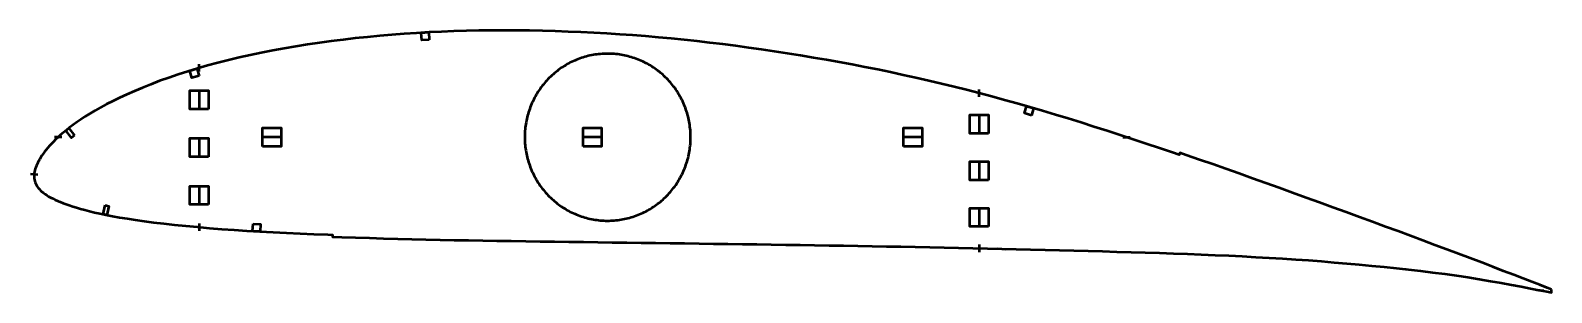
# Model space of a CAD drawing. Header units: metres. Extents: x -3 to 816, y 16 to 158.
import ezdxf

# ---------------------------------------------------------------- set-up
doc = ezdxf.new("R2010")
doc.units = ezdxf.units.M
doc.layers.add('Layer', color=1, linetype='Continuous', lineweight=50)

msp = doc.modelspace()

# ---------------------------------------------------------------- linework, layer by layer
at = {"layer": 'Layer'}
for p, q in [((87.94, 135.33), (87.94, 139.33)), ((307.94, 145), (307.94, 145.5)), ((87.94, 125.67), (87.94, 114.67)), ((507.94, 121.73), (507.94, 125.73)), ((507.94, 112.5), (507.94, 101.5)), ((13.97, 100), (9.97, 100)), ((87.94, 99.93), (87.94, 88.93)), ((132.55, 100), (121.55, 100)), ((263.28, 100), (262.78, 100)), ((305.16, 100), (294.16, 100)), ((352.61, 100), (353.11, 100)), ((477.77, 100), (466.77, 100)), ((585.35, 100), (589.35, 100)), ((507.94, 87.42), (507.94, 76.42)), ((1.05, 79.78), (-2.94, 80.09)), ((87.94, 74.19), (87.94, 63.19)), ((507.94, 62.33), (507.94, 51.33)), ((87.94, 53.53), (87.94, 49.53)), ((307.94, 55), (307.94, 54.5)), ((507.94, 42.11), (507.94, 38.11)), ((741.84, 46.25), (741.66, 45.78)), ((518.13, 39.99), (522.12, 39.69)), ((737.29, 29.49), (737.22, 29)), ((779.28, 32.15), (779.09, 31.69)), ((797.97, 25.01), (797.78, 24.55)), ((776.94, 24.09), (776.86, 23.6)), ((796.64, 20.61), (796.56, 20.12)), ((808.09, 17.68), (812.08, 17.37))]:
    msp.add_line(p, q, dxfattribs=at)
for points in [[(816.25, 17.86), (813.81, 18.85), (809.87, 20.38), (805.62, 22.06), (800.98, 23.87), (795.91, 25.8), (790.45, 27.88), (784.68, 30.09), (778.65, 32.4), (772.43, 34.76), (766.16, 37.13), (759.84, 39.47), (753.43, 41.89), (746.94, 44.35), (740.34, 46.81), (733.64, 49.29), (726.82, 51.78), (719.87, 54.33), (712.81, 56.92), (705.67, 59.52), (698.47, 62.15), (691.26, 64.78), (684.04, 67.41), (676.82, 70.03), (669.61, 72.63), (662.4, 75.22), (655.21, 77.8), (648.04, 80.36), (640.9, 82.89), (633.77, 85.39), (626.65, 87.86), (619.55, 90.31), (616.03, 91.52), (615.69, 90.52), (612.13, 91.74), (605.06, 94.13), (598.01, 96.49), (590.96, 98.82), (583.91, 101.12), (576.86, 103.4), (569.83, 105.65), (562.84, 107.86), (555.91, 110.02), (549.02, 112.13), (542.16, 114.18), (535.32, 116.19), (528.49, 118.14), (521.67, 120.04), (514.86, 121.89), (508.06, 123.7), (501.26, 125.45), (494.46, 127.15), (487.64, 128.8), (480.81, 130.41), (473.97, 131.97), (467.11, 133.49), (460.24, 134.96), (453.37, 136.39), (446.48, 137.77), (439.57, 139.1), (432.64, 140.39), (425.69, 141.64), (418.72, 142.84), (411.75, 144.01), (404.78, 145.13), (397.8, 146.21), (390.84, 147.24), (383.87, 148.23), (376.92, 149.17), (369.96, 150.05), (363.01, 150.89), (356.06, 151.68), (349.12, 152.42), (342.17, 153.12), (335.23, 153.76), (328.29, 154.35), (321.35, 154.89), (314.4, 155.38), (307.45, 155.82), (300.51, 156.21), (293.56, 156.55), (286.63, 156.84), (279.71, 157.08), (272.79, 157.27), (265.89, 157.41), (259, 157.5), (252.15, 157.54), (245.33, 157.53), (238.57, 157.46), (231.84, 157.32), (225.13, 157.12), (218.43, 156.85), (211.73, 156.52), (205.06, 156.13), (198.4, 155.68), (191.76, 155.17), (185.15, 154.61), (178.57, 153.98), (172.02, 153.29), (165.52, 152.53), (159.07, 151.72), (152.66, 150.84), (146.3, 149.9), (140, 148.89), (133.75, 147.8), (127.54, 146.66), (121.41, 145.47), (115.39, 144.23), (109.49, 142.93), (103.71, 141.57), (98.05, 140.14), (92.5, 138.64), (87.07, 137.08), (81.75, 135.45), (76.57, 133.78), (71.53, 132.05), (66.64, 130.28), (61.93, 128.48), (57.39, 126.66), (53.06, 124.84), (48.96, 123.03), (45.09, 121.24), (41.46, 119.47), (38.06, 117.71), (34.88, 115.99), (31.91, 114.31), (29.15, 112.68), (26.59, 111.09), (24.22, 109.55), (22.03, 108.06), (20.01, 106.61), (18.13, 105.2), (16.4, 103.82), (14.79, 102.49), (13.3, 101.2), (11.92, 99.95), (10.64, 98.74), (9.45, 97.56), (8.35, 96.41), (7.34, 95.3), (6.4, 94.21), (5.52, 93.15), (4.72, 92.12), (3.98, 91.11), (3.29, 90.11), (2.65, 89.15), (2.07, 88.23), (1.55, 87.33), (1.08, 86.41), (0.65, 85.51), (0.27, 84.68), (-0.05, 83.86), (-0.32, 83.04), (-0.54, 82.22), (-0.72, 81.42), (-0.86, 80.65), (-0.95, 79.88), (-1, 79.17), (-1, 78.46), (-0.95, 77.74), (-0.82, 77.01), (-0.64, 76.28), (-0.39, 75.54), (-0.07, 74.81), (0.31, 74.1), (0.76, 73.39), (1.28, 72.69), (1.88, 71.99), (2.54, 71.31), (3.27, 70.64), (4.06, 69.99), (4.91, 69.35), (5.84, 68.73), (6.85, 68.12), (7.93, 67.52), (9.1, 66.92), (10.35, 66.33), (11.68, 65.73), (13.1, 65.13), (14.62, 64.52), (16.24, 63.91), (17.96, 63.3), (19.82, 62.68), (21.83, 62.07), (23.99, 61.44), (26.32, 60.8), (28.84, 60.15), (31.57, 59.48), (34.52, 58.81), (37.72, 58.14), (41.19, 57.47), (44.97, 56.8), (49.09, 56.13), (53.54, 55.45), (58.32, 54.76), (63.43, 54.1), (68.88, 53.45), (74.64, 52.82), (80.7, 52.21), (87, 51.61), (93.47, 51.03), (100.08, 50.49), (106.8, 50), (113.64, 49.56), (120.63, 49.16), (127.76, 48.79), (134.98, 48.45), (142.3, 48.13), (149.71, 47.83), (157.2, 47.54), (159.71, 47.44), (159.67, 46.4), (164.68, 46.21), (172.21, 45.94), (179.73, 45.69), (187.27, 45.47), (194.85, 45.27), (202.46, 45.08), (210.09, 44.9), (217.71, 44.73), (225.32, 44.58), (232.95, 44.45), (240.62, 44.33), (248.32, 44.22), (256.03, 44.11), (263.77, 43.99), (271.51, 43.88), (279.27, 43.77), (287.05, 43.67), (294.84, 43.56), (302.63, 43.45), (310.41, 43.34), (318.2, 43.23), (325.99, 43.11), (333.77, 43.01), (341.56, 42.91), (349.34, 42.81), (357.13, 42.7), (364.92, 42.59), (372.71, 42.47), (380.49, 42.37), (388.28, 42.27), (396.06, 42.17), (403.84, 42.07), (411.61, 41.96), (419.37, 41.85), (427.13, 41.73), (434.89, 41.6), (442.64, 41.47), (450.37, 41.34), (458.1, 41.19), (465.84, 41.03), (473.59, 40.86), (481.36, 40.68), (489.13, 40.51), (496.9, 40.35), (504.67, 40.18), (512.44, 40.01), (520.2, 39.84), (527.97, 39.65), (535.73, 39.47), (543.48, 39.29), (551.22, 39.11), (558.94, 38.93), (566.65, 38.73), (574.36, 38.51), (582.07, 38.29), (589.78, 38.07), (597.44, 37.85), (605.06, 37.62), (612.62, 37.37), (620.14, 37.1), (627.63, 36.81), (635.05, 36.52), (642.4, 36.19), (649.7, 35.82), (656.98, 35.42), (664.24, 34.99), (671.43, 34.58), (678.48, 34.17), (685.4, 33.68), (692.29, 33.12), (699.18, 32.56), (706, 32.01), (712.73, 31.42), (719.42, 30.75), (726.09, 30.08), (732.7, 29.46), (739.21, 28.79), (745.69, 28.01), (752.2, 27.17), (758.69, 26.34), (765, 25.5), (771.18, 24.54), (777.33, 23.52), (783.35, 22.49), (789.18, 21.48), (794.72, 20.47), (799.97, 19.47), (804.88, 18.55), (809.45, 17.65), (813.66, 16.81), (816.26, 16.27)], [(352.61, 100), (352.6, 100.95), (352.57, 101.89), (352.53, 102.83), (352.46, 103.78), (352.37, 104.72), (352.26, 105.66), (352.13, 106.6), (351.98, 107.53), (351.82, 108.46), (351.63, 109.39), (351.43, 110.31), (351.2, 111.23), (350.96, 112.14), (350.7, 113.05), (350.41, 113.95), (350.11, 114.85), (349.79, 115.74), (349.46, 116.62), (349.1, 117.49), (348.73, 118.36), (348.33, 119.22), (347.93, 120.07), (347.5, 120.91), (347.05, 121.74), (346.59, 122.57), (346.11, 123.38), (345.62, 124.18), (345.1, 124.97), (344.57, 125.76), (344.03, 126.53), (343.47, 127.28), (342.89, 128.03), (342.3, 128.76), (341.69, 129.48), (341.07, 130.19), (340.43, 130.89), (339.78, 131.57), (339.11, 132.23), (338.43, 132.89), (337.74, 133.52), (337.04, 134.15), (336.32, 134.76), (335.59, 135.35), (334.84, 135.93), (334.09, 136.49), (333.32, 137.03), (332.54, 137.56), (331.75, 138.07), (330.95, 138.57), (330.14, 139.05), (329.32, 139.51), (328.5, 139.95), (327.66, 140.38), (326.81, 140.79), (325.96, 141.18), (325.09, 141.55), (324.22, 141.9), (323.35, 142.24), (322.46, 142.56), (321.57, 142.85), (320.67, 143.13), (319.77, 143.39), (318.86, 143.63), (317.95, 143.85), (317.03, 144.06), (316.11, 144.24), (315.19, 144.4), (314.26, 144.55), (313.33, 144.67), (312.4, 144.77), (311.46, 144.86), (310.52, 144.92), (309.59, 144.97), (308.65, 144.99), (307.71, 145), (306.77, 144.98), (305.83, 144.95), (304.9, 144.89), (303.96, 144.82), (303.03, 144.72), (302.1, 144.61), (301.17, 144.48), (300.24, 144.32), (299.32, 144.15), (298.4, 143.96), (297.48, 143.75), (296.57, 143.52), (295.67, 143.26), (294.77, 143), (293.87, 142.71), (292.99, 142.4), (292.1, 142.07), (291.23, 141.73), (290.36, 141.37), (289.51, 140.98), (288.65, 140.59), (287.81, 140.17), (286.98, 139.73), (286.15, 139.28), (285.34, 138.81), (284.54, 138.32), (283.74, 137.82), (282.96, 137.3), (282.18, 136.76), (281.42, 136.21), (280.67, 135.64), (279.94, 135.05), (279.21, 134.45), (278.5, 133.84), (277.8, 133.21), (277.11, 132.56), (276.44, 131.9), (275.78, 131.23), (275.14, 130.54), (274.51, 129.84), (273.89, 129.12), (273.29, 128.4), (272.71, 127.66), (272.14, 126.91), (271.59, 126.14), (271.05, 125.37), (270.53, 124.58), (270.02, 123.78), (269.54, 122.97), (269.07, 122.16), (268.61, 121.33), (268.18, 120.49), (267.76, 119.65), (267.36, 118.79), (266.97, 117.93), (266.61, 117.06), (266.26, 116.18), (265.93, 115.29), (265.62, 114.4), (265.33, 113.5), (265.06, 112.59), (264.81, 111.68), (264.57, 110.77), (264.36, 109.85), (264.16, 108.92), (263.99, 107.99), (263.83, 107.06), (263.69, 106.13), (263.57, 105.19), (263.48, 104.25), (263.4, 103.31), (263.34, 102.36), (263.3, 101.42), (263.28, 100.47), (263.28, 99.53), (263.3, 98.58), (263.34, 97.64), (263.4, 96.69), (263.48, 95.75), (263.57, 94.81), (263.69, 93.87), (263.83, 92.94), (263.99, 92.01), (264.16, 91.08), (264.36, 90.15), (264.57, 89.23), (264.81, 88.32), (265.06, 87.41), (265.33, 86.5), (265.62, 85.6), (265.93, 84.71), (266.26, 83.82), (266.61, 82.94), (266.97, 82.07), (267.36, 81.21), (267.76, 80.35), (268.18, 79.51), (268.61, 78.67), (269.07, 77.84), (269.54, 77.03), (270.02, 76.22), (270.53, 75.42), (271.05, 74.63), (271.59, 73.86), (272.14, 73.09), (272.71, 72.34), (273.29, 71.6), (273.89, 70.88), (274.51, 70.16), (275.14, 69.46), (275.78, 68.77), (276.44, 68.1), (277.11, 67.44), (277.8, 66.79), (278.5, 66.16), (279.21, 65.55), (279.94, 64.95), (280.67, 64.36), (281.42, 63.79), (282.18, 63.24), (282.96, 62.7), (283.74, 62.18), (284.54, 61.68), (285.34, 61.19), (286.15, 60.72), (286.98, 60.27), (287.81, 59.83), (288.65, 59.41), (289.51, 59.02), (290.36, 58.63), (291.23, 58.27), (292.1, 57.93), (292.99, 57.6), (293.87, 57.29), (294.77, 57), (295.67, 56.74), (296.57, 56.48), (297.48, 56.25), (298.4, 56.04), (299.32, 55.85), (300.24, 55.68), (301.17, 55.52), (302.1, 55.39), (303.03, 55.28), (303.96, 55.18), (304.9, 55.11), (305.83, 55.05), (306.77, 55.02), (307.71, 55), (308.65, 55.01), (309.59, 55.03), (310.52, 55.08), (311.46, 55.14), (312.4, 55.23), (313.33, 55.33), (314.26, 55.45), (315.19, 55.6), (316.11, 55.76), (317.03, 55.94), (317.95, 56.15), (318.86, 56.37), (319.77, 56.61), (320.67, 56.87), (321.57, 57.15), (322.46, 57.44), (323.35, 57.76), (324.22, 58.1), (325.09, 58.45), (325.96, 58.82), (326.81, 59.21), (327.66, 59.62), (328.5, 60.05), (329.32, 60.49), (330.14, 60.95), (330.95, 61.43), (331.75, 61.93), (332.54, 62.44), (333.32, 62.97), (334.09, 63.51), (334.84, 64.07), (335.59, 64.65), (336.32, 65.24), (337.04, 65.85), (337.74, 66.48), (338.43, 67.11), (339.11, 67.77), (339.78, 68.43), (340.43, 69.11), (341.07, 69.81), (341.69, 70.52), (342.3, 71.24), (342.89, 71.97), (343.47, 72.72), (344.03, 73.47), (344.57, 74.24), (345.1, 75.03), (345.62, 75.82), (346.11, 76.62), (346.59, 77.43), (347.05, 78.26), (347.5, 79.09), (347.93, 79.93), (348.33, 80.78), (348.73, 81.64), (349.1, 82.51), (349.46, 83.38), (349.79, 84.26), (350.11, 85.15), (350.41, 86.05), (350.7, 86.95), (350.96, 87.86), (351.2, 88.77), (351.43, 89.69), (351.63, 90.61), (351.82, 91.54), (351.98, 92.47), (352.13, 93.4), (352.26, 94.34), (352.37, 95.28), (352.46, 96.22), (352.53, 97.17), (352.57, 98.11), (352.6, 99.05), (352.61, 100)]]:
    msp.add_lwpolyline(points, close=True, dxfattribs=at)
for points in [[(211.76, 152.51), (207.77, 152.28), (207.54, 156.28), (211.53, 156.51), (211.76, 152.51)], [(87.88, 133.14), (84.05, 131.97), (82.89, 135.8), (86.71, 136.97), (87.88, 133.14)], [(92.94, 115.17), (82.94, 115.17), (82.94, 125.17), (92.94, 125.17), (92.94, 115.17)], [(536.17, 111.77), (532.33, 112.89), (533.45, 116.73), (537.29, 115.61), (536.17, 111.77)], [(512.94, 102), (502.94, 102), (502.94, 112), (512.94, 112), (512.94, 102)], [(20.8, 100.93), (19.23, 99.69), (16.13, 103.61), (17.69, 104.85), (20.8, 100.93)], [(92.94, 89.43), (82.94, 89.43), (82.94, 99.43), (92.94, 99.43), (92.94, 89.43)], [(122.05, 95), (122.05, 105), (132.05, 105), (132.05, 95), (122.05, 95)], [(294.66, 95), (294.66, 105), (304.66, 105), (304.66, 95), (294.66, 95)], [(467.27, 95), (467.27, 105), (477.27, 105), (477.27, 95), (467.27, 95)], [(512.94, 76.92), (502.94, 76.92), (502.94, 86.92), (512.94, 86.92), (512.94, 76.92)], [(92.94, 63.69), (82.94, 63.69), (82.94, 73.69), (92.94, 73.69), (92.94, 63.69)], [(37.3, 63.33), (39.26, 62.92), (38.23, 58.03), (36.27, 58.44), (37.3, 63.33)], [(512.94, 51.83), (502.94, 51.83), (502.94, 61.83), (512.94, 61.83), (512.94, 51.83)], [(116.93, 53.38), (120.92, 53.15), (120.7, 49.16), (116.7, 49.39), (116.93, 53.38)]]:
    msp.add_lwpolyline(points, dxfattribs=at)

doc.saveas('drawing.dxf')
